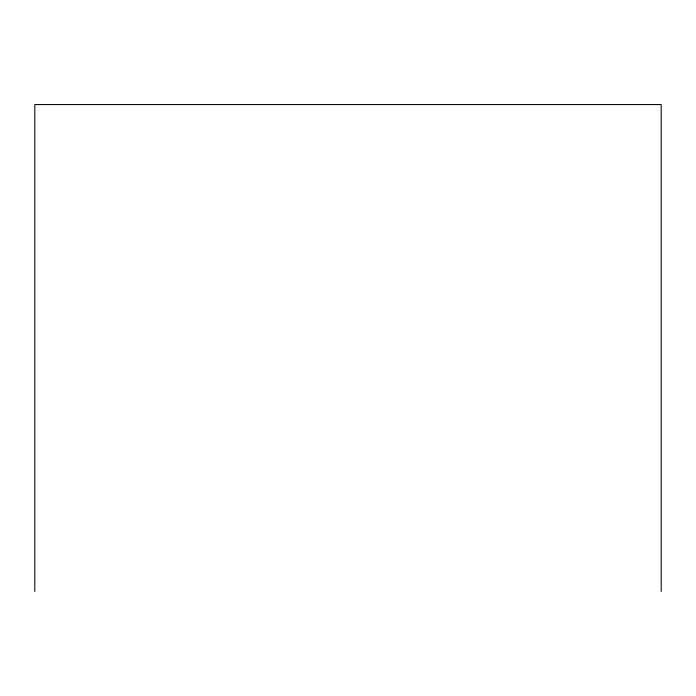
<?xml version="1.0" encoding="UTF-8"?>
<svg xmlns="http://www.w3.org/2000/svg" width="696" height="696" viewBox="0 0 696 696"><rect width="100%" height="100%" fill="white"/><g stroke="black" fill="none" stroke-linecap="round" stroke-linejoin="round"><path stroke-width="1.04" d="M661.2 591.452L661.2 104.548L34.8 104.548L34.8 591.452"/></g></svg>
